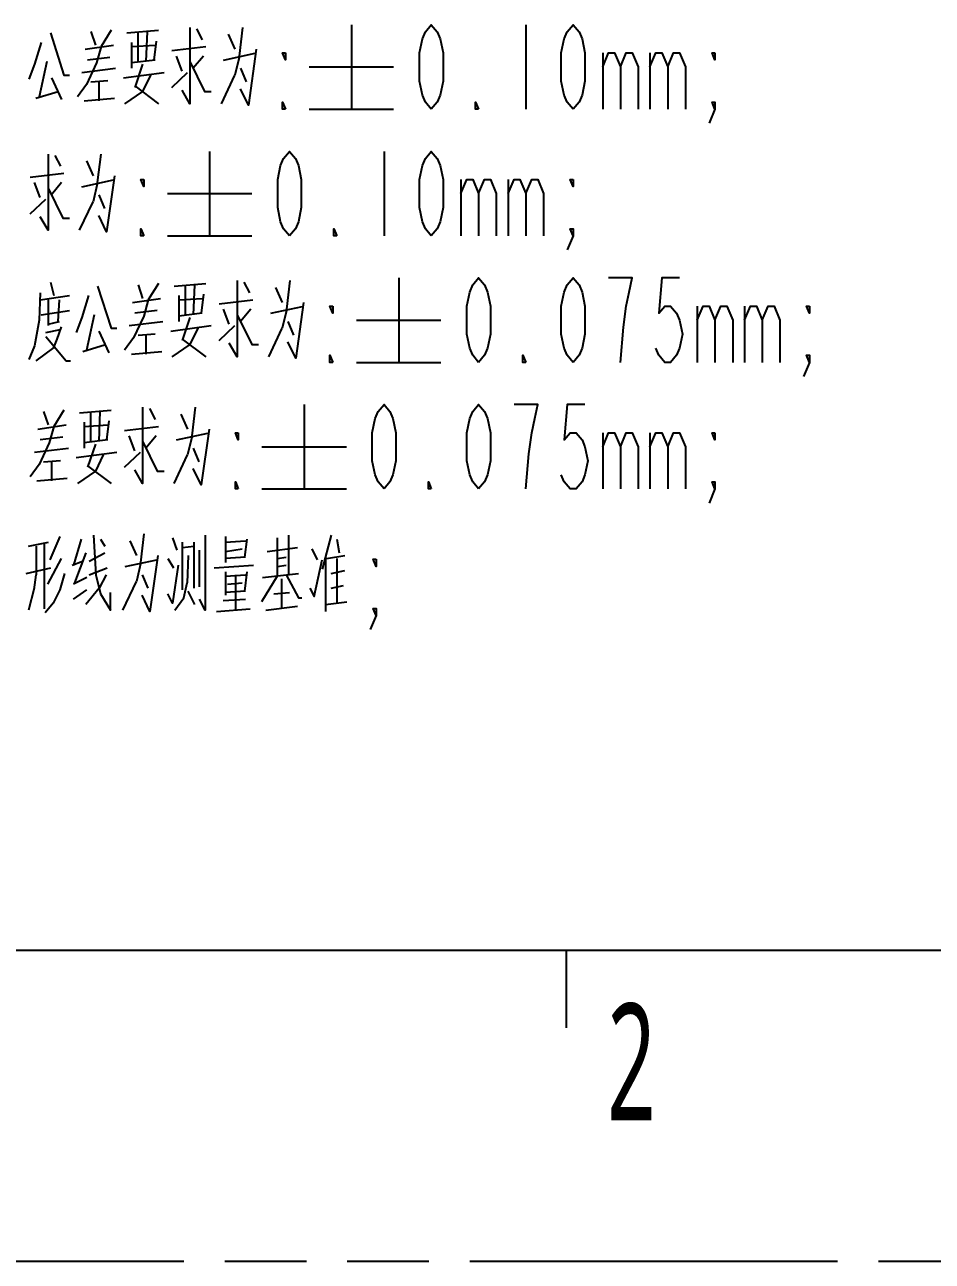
# Model space of a CAD drawing. Header units: millimetres. Extents: x -28 to 350, y 32 to 299.
# Drawn here: x 39.05 to 60.55, y 32.03 to 61.33 of the extents above; entities that cross this region are included whole.
import ezdxf

# ---------------------------------------------------------------- set-up
doc = ezdxf.new("R2010")
doc.units = ezdxf.units.MM
doc.header["$LTSCALE"] = 19.36
doc.linetypes.add('PHANTOM', pattern=[0.8, 0.45, -0.05, 0.1, -0.05, 0.1, -0.05])
doc.layers.get('0').update_dxf_attribs({"linetype": 'CONTINUOUS'})
doc.layers.add('0PAPERF', color=2, linetype='PHANTOM', plot=False)
doc.layers.add('DIM', color=100, linetype='CONTINUOUS', lineweight=15)
doc.styles.get("Standard").update_dxf_attribs({"font": 'simplex.shx', "width": 0.56})

msp = doc.modelspace()

# ---------------------------------------------------------------- linework, layer by layer
at = {"color": 2}
for p, q in [((44.14, 60.584), (44.22, 61.261)), ((46.793, 61.325), (46.793, 59.325)), ((50.926, 61.325), (50.926, 59.325)), ((40.62, 61.164), (40.726, 60.842)), ((41.473, 61.132), (42.22, 61.196)), ((41.74, 60.454), (41.74, 61.132)), ((41.953, 61.164), (41.926, 60.454)), ((43.126, 61.229), (43.26, 60.971)), ((43.873, 61.1), (44.033, 60.745)), ((40.486, 60.745), (41.153, 60.842)), ((41.58, 60.906), (41.58, 60.293)), ((41.58, 60.809), (42.14, 60.842)), ((42.166, 60.938), (42.113, 60.487)), ((42.54, 60.713), (43.34, 60.809)), ((52.746, 60.659), (52.746, 59.325)), ((53.866, 60.659), (53.866, 59.325)), ((39.58, 60.454), (39.393, 59.616)), ((41.073, 60.551), (40.54, 60.487)), ((42.14, 60.487), (41.58, 60.422)), ((41.846, 60.39), (41.66, 59.842)), ((42.78, 60.229), (42.646, 60.584)), ((43.286, 60.584), (43.046, 60.293)), ((43.766, 60.487), (44.513, 60.648)), ((44.14, 60.584), (44.033, 60.132)), ((39.686, 60.067), (39.926, 59.551)), ((40.406, 60.196), (41.206, 60.293)), ((41.393, 60.067), (42.353, 60.196)), ((42.54, 59.842), (42.913, 60.196)), ((43.713, 59.454), (44.033, 60.132)), ((44.166, 60.293), (44.3, 59.971)), ((45.793, 60.325), (47.793, 60.325)), ((40.62, 59.971), (41.02, 60.003)), ((40.806, 59.971), (40.806, 59.519)), ((41.66, 59.874), (42.22, 59.454)), ((39.313, 59.584), (39.846, 59.745)), ((40.46, 59.519), (41.18, 59.584)), ((45.793, 59.325), (47.793, 59.325)), ((43.433, 58.325), (43.433, 56.325)), ((47.566, 58.325), (47.566, 56.325)), ((39.766, 58.229), (39.9, 57.971)), ((40.513, 58.1), (40.673, 57.745)), ((40.78, 57.584), (40.86, 58.261)), ((39.18, 57.713), (39.98, 57.809)), ((39.42, 57.229), (39.286, 57.584)), ((39.926, 57.584), (39.686, 57.293)), ((40.406, 57.487), (41.153, 57.648)), ((40.78, 57.584), (40.673, 57.132)), ((49.386, 57.659), (49.386, 56.325)), ((50.506, 57.659), (50.506, 56.325)), ((39.18, 56.842), (39.553, 57.196)), ((40.806, 57.293), (40.94, 56.971)), ((42.433, 57.325), (44.433, 57.325)), ((40.353, 56.454), (40.673, 57.132)), ((42.433, 56.325), (44.433, 56.325)), ((39.66, 55.229), (39.74, 54.906)), ((41.74, 55.164), (41.846, 54.842)), ((42.593, 55.132), (43.34, 55.196)), ((42.86, 54.454), (42.86, 55.132)), ((43.073, 55.164), (43.046, 54.454)), ((44.246, 55.229), (44.38, 54.971)), ((44.993, 55.1), (45.153, 54.745)), ((45.26, 54.584), (45.34, 55.261)), ((47.913, 55.325), (47.913, 53.325)), ((39.42, 54.809), (40.113, 54.906)), ((39.606, 54.809), (39.606, 54.196)), ((39.846, 54.293), (39.873, 54.809)), ((41.606, 54.745), (42.273, 54.842)), ((42.7, 54.906), (42.7, 54.293)), ((42.7, 54.809), (43.26, 54.842)), ((43.286, 54.938), (43.233, 54.487)), ((43.66, 54.713), (44.46, 54.809)), ((39.446, 54.454), (40.113, 54.551)), ((42.193, 54.551), (41.66, 54.487)), ((43.9, 54.229), (43.766, 54.584)), ((44.406, 54.584), (44.166, 54.293)), ((44.886, 54.487), (45.633, 54.648)), ((45.26, 54.584), (45.153, 54.132)), ((54.986, 54.659), (54.986, 53.325)), ((56.106, 54.659), (56.106, 53.325)), ((39.606, 54.229), (39.873, 54.293)), ((40.7, 54.454), (40.513, 53.616)), ((41.526, 54.196), (42.326, 54.293)), ((43.26, 54.487), (42.7, 54.422)), ((42.966, 54.39), (42.78, 53.842)), ((45.286, 54.293), (45.42, 53.971)), ((46.913, 54.325), (48.913, 54.325)), ((39.553, 54.035), (39.9, 54.1)), ((40.806, 54.067), (41.046, 53.551)), ((41.74, 53.971), (42.14, 54.003)), ((41.926, 53.971), (41.926, 53.519)), ((42.513, 54.067), (43.473, 54.196)), ((43.66, 53.842), (44.033, 54.196)), ((44.833, 53.454), (45.153, 54.132)), ((39.74, 53.68), (39.313, 53.358)), ((40.433, 53.584), (40.966, 53.745)), ((42.78, 53.874), (43.34, 53.454)), ((41.58, 53.519), (42.3, 53.584)), ((46.913, 53.325), (48.913, 53.325)), ((39.5, 52.164), (39.606, 51.842)), ((40.353, 52.132), (41.1, 52.196)), ((40.833, 52.164), (40.806, 51.454)), ((42.006, 52.229), (42.14, 51.971)), ((43.02, 51.584), (43.1, 52.261)), ((45.673, 52.325), (45.673, 50.325)), ((40.46, 51.906), (40.46, 51.293)), ((40.62, 51.454), (40.62, 52.132)), ((41.046, 51.938), (40.993, 51.487)), ((42.753, 52.1), (42.913, 51.745)), ((39.366, 51.745), (40.033, 51.842)), ((40.46, 51.809), (41.02, 51.842)), ((41.42, 51.713), (42.22, 51.809)), ((41.66, 51.229), (41.526, 51.584)), ((42.166, 51.584), (41.926, 51.293)), ((42.646, 51.487), (43.393, 51.648)), ((43.02, 51.584), (42.913, 51.132)), ((52.746, 51.659), (52.746, 50.325)), ((53.866, 51.659), (53.866, 50.325)), ((39.286, 51.196), (40.086, 51.293)), ((39.953, 51.551), (39.42, 51.487)), ((41.02, 51.487), (40.46, 51.422)), ((40.726, 51.39), (40.54, 50.842)), ((43.046, 51.293), (43.18, 50.971)), ((44.673, 51.325), (46.673, 51.325)), ((39.5, 50.971), (39.9, 51.003)), ((40.273, 51.067), (41.233, 51.196)), ((41.42, 50.842), (41.793, 51.196)), ((42.593, 50.454), (42.913, 51.132)), ((39.686, 50.971), (39.686, 50.519)), ((40.54, 50.874), (41.1, 50.454)), ((39.34, 50.519), (40.06, 50.584)), ((44.673, 50.325), (46.673, 50.325)), ((41.806, 48.584), (41.886, 49.261)), ((45.3, 49.229), (45.3, 48.293)), ((46.313, 49.229), (46.1, 48.422)), ((39.14, 48.971), (39.62, 49.067)), ((39.326, 48.971), (39.326, 48.293)), ((39.513, 49.035), (39.513, 47.487)), ((39.886, 49.196), (39.646, 48.648)), ((40.393, 49.132), (40.206, 48.519)), ((40.846, 49.132), (40.953, 48.971)), ((41.54, 49.1), (41.7, 48.745)), ((42.553, 49.164), (42.66, 48.874)), ((42.793, 47.938), (42.793, 49.067)), ((42.793, 48.938), (43.06, 48.971)), ((43.06, 49.067), (43.06, 47.971)), ((43.806, 49.196), (43.806, 48.584)), ((43.806, 49.067), (44.286, 49.1)), ((44.313, 49.132), (44.26, 48.713)), ((44.793, 48.842), (45.513, 48.938)), ((45.033, 49.164), (45.033, 48.261)), ((46.446, 49.132), (46.5, 48.809)), ((39.913, 48.68), (39.593, 48.067)), ((40.5, 48.809), (40.233, 48.1)), ((40.58, 48.616), (40.953, 48.809)), ((41.433, 48.487), (42.18, 48.648)), ((42.446, 48.68), (42.58, 48.454)), ((42.926, 48.745), (42.9, 48.1)), ((43.193, 48.003), (43.193, 48.874)), ((43.806, 48.842), (44.206, 48.906)), ((44.286, 48.713), (43.806, 48.68)), ((45.033, 48.68), (45.246, 48.713)), ((45.993, 48.648), (45.86, 48.906)), ((46.18, 48.713), (46.18, 47.422)), ((46.206, 48.68), (46.633, 48.745)), ((46.446, 48.68), (46.446, 47.616)), ((39.086, 48.325), (39.673, 48.454)), ((40.18, 48.519), (40.42, 48.616)), ((40.58, 48.293), (41.006, 48.454)), ((41.806, 48.584), (41.7, 48.132)), ((43.54, 48.454), (44.473, 48.519)), ((43.806, 48.358), (43.806, 47.809)), ((44.313, 48.358), (44.26, 47.906)), ((45.033, 48.487), (45.246, 48.519)), ((46.313, 48.325), (46.633, 48.39)), ((39.273, 47.938), (39.326, 48.293)), ((40.526, 48.229), (40.206, 48.067)), ((41.38, 47.454), (41.7, 48.132)), ((41.833, 48.293), (41.966, 47.971)), ((43.806, 48.261), (44.286, 48.293)), ((43.86, 48.067), (44.206, 48.1)), ((44.046, 48.293), (44.046, 47.454)), ((45.033, 48.261), (44.66, 47.648)), ((44.686, 48.229), (45.54, 48.325)), ((45.14, 48.196), (45.14, 47.519)), ((39.273, 47.971), (39.14, 47.454)), ((40.206, 47.713), (40.526, 47.938)), ((43.086, 47.584), (42.926, 47.906)), ((44.286, 47.906), (43.806, 47.874)), ((44.953, 47.842), (45.326, 47.874)), ((46.313, 47.971), (46.606, 48.035)), ((43.593, 47.422), (44.393, 47.487)), ((43.753, 47.68), (44.286, 47.713)), ((44.766, 47.454), (45.513, 47.551)), ((46.18, 47.584), (46.686, 47.648))]:
    msp.add_line(p, q, dxfattribs=at)
for p, q in [((-17.242, 39.398), (338.495, 39.398)), ((51.878, 39.398), (51.878, 37.555))]:
    msp.add_line(p, q)
for points in [[(42.966, 61.261), (42.966, 59.454), (42.78, 59.777)], [(48.686, 59.325), (48.546, 59.492), (48.476, 59.659), (48.406, 59.992), (48.406, 60.659), (48.476, 60.992), (48.546, 61.159), (48.686, 61.325), (48.826, 61.159), (48.896, 60.992), (48.966, 60.659), (48.966, 59.992), (48.896, 59.659), (48.826, 59.492), (48.686, 59.325)], [(52.046, 59.325), (51.906, 59.492), (51.836, 59.659), (51.766, 59.992), (51.766, 60.659), (51.836, 60.992), (51.906, 61.159), (52.046, 61.325), (52.186, 61.159), (52.256, 60.992), (52.326, 60.659), (52.326, 59.992), (52.256, 59.659), (52.186, 59.492), (52.046, 59.325)], [(39.66, 61.132), (39.98, 60.132), (40.113, 60.132)], [(41.1, 61.196), (40.86, 60.809), (40.753, 60.422), (40.513, 59.906), (40.3, 59.616)], [(39.446, 60.906), (39.286, 60.39), (39.153, 60.035)], [(44.54, 60.745), (44.353, 59.422), (44.166, 59.809)], [(45.233, 60.659), (45.233, 60.492), (45.163, 60.659), (45.233, 60.659)], [(52.746, 60.325), (52.886, 60.659), (53.026, 60.659), (53.166, 60.325), (53.166, 59.325)], [(53.166, 60.325), (53.306, 60.659), (53.446, 60.659), (53.586, 60.325), (53.586, 59.325)], [(53.866, 60.325), (54.006, 60.659), (54.146, 60.659), (54.286, 60.325), (54.286, 59.325)], [(54.286, 60.325), (54.426, 60.659), (54.566, 60.659), (54.706, 60.325), (54.706, 59.325)], [(55.406, 60.659), (55.406, 60.492), (55.336, 60.659), (55.406, 60.659)], [(42.966, 60.454), (43.313, 59.745), (43.473, 59.745)], [(42.033, 60.132), (41.846, 59.745), (41.42, 59.454)], [(45.233, 59.325), (45.163, 59.325), (45.163, 59.492), (45.233, 59.325)], [(49.806, 59.325), (49.736, 59.325), (49.736, 59.492), (49.806, 59.325)], [(55.406, 59.325), (55.336, 59.492), (55.406, 59.492), (55.406, 59.325), (55.266, 58.992)], [(45.326, 56.325), (45.186, 56.492), (45.116, 56.659), (45.046, 56.992), (45.046, 57.659), (45.116, 57.992), (45.186, 58.159), (45.326, 58.325), (45.466, 58.159), (45.536, 57.992), (45.606, 57.659), (45.606, 56.992), (45.536, 56.659), (45.466, 56.492), (45.326, 56.325)], [(48.686, 56.325), (48.546, 56.492), (48.476, 56.659), (48.406, 56.992), (48.406, 57.659), (48.476, 57.992), (48.546, 58.159), (48.686, 58.325), (48.826, 58.159), (48.896, 57.992), (48.966, 57.659), (48.966, 56.992), (48.896, 56.659), (48.826, 56.492), (48.686, 56.325)], [(39.606, 58.261), (39.606, 56.454), (39.42, 56.777)], [(41.18, 57.745), (40.993, 56.422), (40.806, 56.809)], [(39.606, 57.454), (39.953, 56.745), (40.113, 56.745)], [(41.873, 57.659), (41.873, 57.492), (41.803, 57.659), (41.873, 57.659)], [(49.386, 57.325), (49.526, 57.659), (49.666, 57.659), (49.806, 57.325), (49.806, 56.325)], [(49.806, 57.325), (49.946, 57.659), (50.086, 57.659), (50.226, 57.325), (50.226, 56.325)], [(50.506, 57.325), (50.646, 57.659), (50.786, 57.659), (50.926, 57.325), (50.926, 56.325)], [(50.926, 57.325), (51.066, 57.659), (51.206, 57.659), (51.346, 57.325), (51.346, 56.325)], [(52.046, 57.659), (52.046, 57.492), (51.976, 57.659), (52.046, 57.659)], [(41.873, 56.325), (41.803, 56.325), (41.803, 56.492), (41.873, 56.325)], [(46.446, 56.325), (46.376, 56.325), (46.376, 56.492), (46.446, 56.325)], [(52.046, 56.325), (51.976, 56.492), (52.046, 56.492), (52.046, 56.325), (51.906, 55.992)], [(40.78, 55.132), (41.1, 54.132), (41.233, 54.132)], [(42.22, 55.196), (41.98, 54.809), (41.873, 54.422), (41.633, 53.906), (41.42, 53.616)], [(44.086, 55.261), (44.086, 53.454), (43.9, 53.777)], [(49.806, 53.325), (49.666, 53.492), (49.596, 53.659), (49.526, 53.992), (49.526, 54.659), (49.596, 54.992), (49.666, 55.159), (49.806, 55.325), (49.946, 55.159), (50.016, 54.992), (50.086, 54.659), (50.086, 53.992), (50.016, 53.659), (49.946, 53.492), (49.806, 53.325)], [(52.046, 53.325), (51.906, 53.492), (51.836, 53.659), (51.766, 53.992), (51.766, 54.659), (51.836, 54.992), (51.906, 55.159), (52.046, 55.325), (52.186, 55.159), (52.256, 54.992), (52.326, 54.659), (52.326, 53.992), (52.256, 53.659), (52.186, 53.492), (52.046, 53.325)], [(53.166, 53.325), (53.236, 54.159), (53.306, 54.659), (53.376, 54.992), (53.446, 55.325), (52.886, 55.325)], [(54.566, 55.325), (54.146, 55.325), (54.076, 54.492), (54.216, 54.659), (54.356, 54.659), (54.496, 54.492), (54.566, 54.325), (54.636, 53.992), (54.566, 53.659), (54.496, 53.492), (54.356, 53.325), (54.216, 53.325), (54.076, 53.492), (54.006, 53.659)], [(39.42, 54.971), (39.393, 54.325), (39.286, 53.713), (39.153, 53.39)], [(40.566, 54.906), (40.406, 54.39), (40.273, 54.035)], [(45.66, 54.745), (45.473, 53.422), (45.286, 53.809)], [(46.353, 54.659), (46.353, 54.492), (46.283, 54.659), (46.353, 54.659)], [(54.986, 54.325), (55.126, 54.659), (55.266, 54.659), (55.406, 54.325), (55.406, 53.325)], [(55.406, 54.325), (55.546, 54.659), (55.686, 54.659), (55.826, 54.325), (55.826, 53.325)], [(56.106, 54.325), (56.246, 54.659), (56.386, 54.659), (56.526, 54.325), (56.526, 53.325)], [(56.526, 54.325), (56.666, 54.659), (56.806, 54.659), (56.946, 54.325), (56.946, 53.325)], [(57.646, 54.659), (57.646, 54.492), (57.576, 54.659), (57.646, 54.659)], [(44.086, 54.454), (44.433, 53.745), (44.593, 53.745)], [(39.553, 53.938), (40.033, 53.358), (40.14, 53.358)], [(39.74, 53.68), (39.82, 53.874), (39.926, 54.164)], [(43.153, 54.132), (42.966, 53.745), (42.54, 53.454)], [(46.353, 53.325), (46.283, 53.325), (46.283, 53.492), (46.353, 53.325)], [(50.926, 53.325), (50.856, 53.325), (50.856, 53.492), (50.926, 53.325)], [(57.646, 53.325), (57.576, 53.492), (57.646, 53.492), (57.646, 53.325), (57.506, 52.992)], [(39.98, 52.196), (39.74, 51.809), (39.633, 51.422), (39.393, 50.906), (39.18, 50.616)], [(41.846, 52.261), (41.846, 50.454), (41.66, 50.777)], [(47.566, 50.325), (47.426, 50.492), (47.356, 50.659), (47.286, 50.992), (47.286, 51.659), (47.356, 51.992), (47.426, 52.159), (47.566, 52.325), (47.706, 52.159), (47.776, 51.992), (47.846, 51.659), (47.846, 50.992), (47.776, 50.659), (47.706, 50.492), (47.566, 50.325)], [(49.806, 50.325), (49.666, 50.492), (49.596, 50.659), (49.526, 50.992), (49.526, 51.659), (49.596, 51.992), (49.666, 52.159), (49.806, 52.325), (49.946, 52.159), (50.016, 51.992), (50.086, 51.659), (50.086, 50.992), (50.016, 50.659), (49.946, 50.492), (49.806, 50.325)], [(50.926, 50.325), (50.996, 51.159), (51.066, 51.659), (51.136, 51.992), (51.206, 52.325), (50.646, 52.325)], [(52.326, 52.325), (51.906, 52.325), (51.836, 51.492), (51.976, 51.659), (52.116, 51.659), (52.256, 51.492), (52.326, 51.325), (52.396, 50.992), (52.326, 50.659), (52.256, 50.492), (52.116, 50.325), (51.976, 50.325), (51.836, 50.492), (51.766, 50.659)], [(43.42, 51.745), (43.233, 50.422), (43.046, 50.809)], [(44.113, 51.659), (44.113, 51.492), (44.043, 51.659), (44.113, 51.659)], [(52.746, 51.325), (52.886, 51.659), (53.026, 51.659), (53.166, 51.325), (53.166, 50.325)], [(53.166, 51.325), (53.306, 51.659), (53.446, 51.659), (53.586, 51.325), (53.586, 50.325)], [(53.866, 51.325), (54.006, 51.659), (54.146, 51.659), (54.286, 51.325), (54.286, 50.325)], [(54.286, 51.325), (54.426, 51.659), (54.566, 51.659), (54.706, 51.325), (54.706, 50.325)], [(55.406, 51.659), (55.406, 51.492), (55.336, 51.659), (55.406, 51.659)], [(41.846, 51.454), (42.193, 50.745), (42.353, 50.745)], [(40.913, 51.132), (40.726, 50.745), (40.3, 50.454)], [(44.113, 50.325), (44.043, 50.325), (44.043, 50.492), (44.113, 50.325)], [(48.686, 50.325), (48.616, 50.325), (48.616, 50.492), (48.686, 50.325)], [(55.406, 50.325), (55.336, 50.492), (55.406, 50.492), (55.406, 50.325), (55.266, 49.992)], [(40.686, 49.229), (40.74, 48.293), (40.846, 47.842)], [(43.326, 49.229), (43.326, 47.454), (43.193, 47.713)], [(42.206, 48.745), (42.02, 47.422), (41.833, 47.809)], [(45.806, 47.971), (45.913, 47.777), (46.1, 48.648)], [(47.38, 48.659), (47.38, 48.492), (47.31, 48.659), (47.38, 48.659)], [(42.686, 48.519), (42.553, 47.616), (42.446, 47.842)], [(39.993, 48.325), (39.886, 47.938), (39.726, 47.616), (39.54, 47.39)], [(40.98, 48.293), (40.82, 47.971), (40.5, 47.584)], [(42.606, 47.454), (42.82, 47.745), (42.9, 48.1)], [(45.246, 48.293), (45.54, 47.745), (45.62, 47.745)], [(40.846, 47.842), (41.086, 47.454), (41.086, 47.874)], [(47.38, 47.325), (47.31, 47.492), (47.38, 47.492), (47.38, 47.325), (47.24, 46.992)]]:
    msp.add_lwpolyline(points, dxfattribs=at)
at = {"layer": '0PAPERF'}
msp.add_line((-27.842, 32.025), (350.11, 32.025), dxfattribs=at)

# ---------------------------------------------------------------- texts
at = {"layer": 'DIM', "insert": (52.851, 38.133), "char_height": 2.7648, "width": 1.68329, "attachment_point": 1}
msp.add_mtext('{\\fMicrosoft JhengHei|b0|i0|c136|p0;\\C0;2}', dxfattribs=at)

doc.saveas('drawing.dxf')
